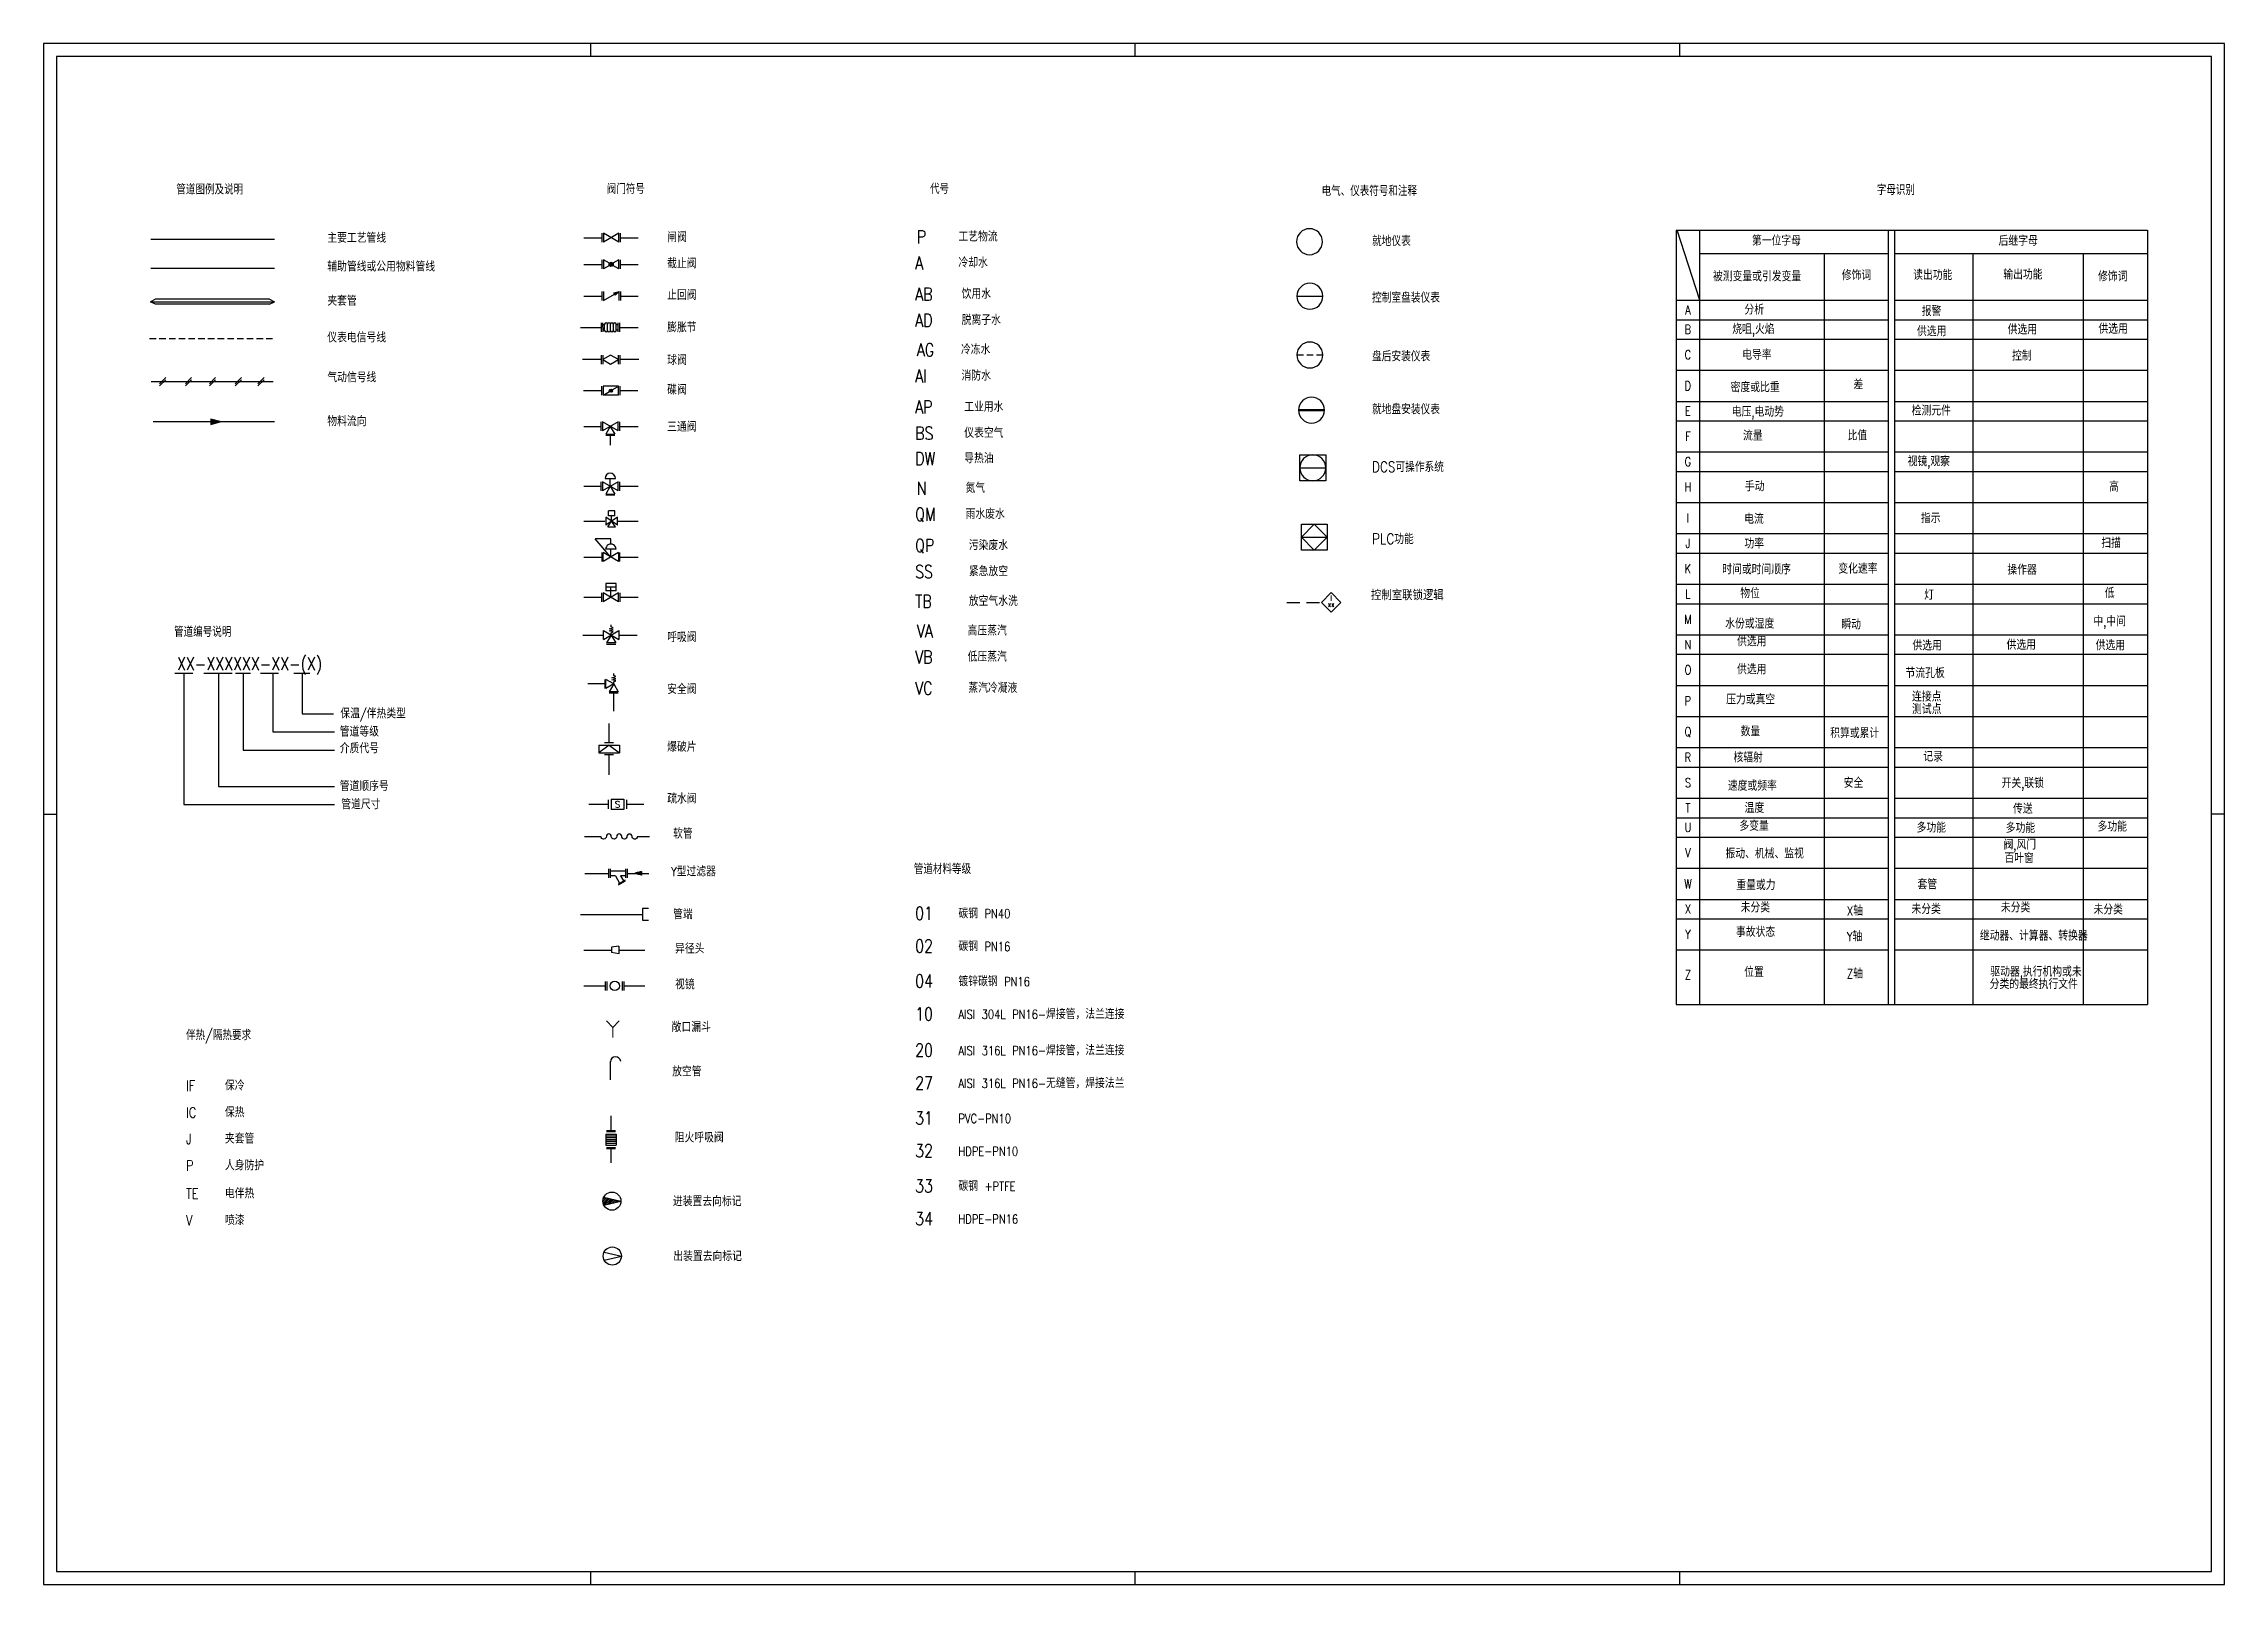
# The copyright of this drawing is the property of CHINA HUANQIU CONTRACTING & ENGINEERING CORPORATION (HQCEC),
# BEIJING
# Model space of a CAD drawing. Header units: millimetres. Extents: x 1965 to 2806, y -546 to 48.
import ezdxf
from ezdxf.enums import TextEntityAlignment as Align

# ---------------------------------------------------------------- set-up
doc = ezdxf.new("R2010")
doc.units = ezdxf.units.MM
doc.header["$LTSCALE"] = 10
doc.header["$MEASUREMENT"] = 0
for name, pattern in [('10', [0]), ('DASHED', [0.75, 0.5, -0.25]), ('HIDDEN', [0.375, 0.25, -0.125])]:
    doc.linetypes.add(name, pattern=pattern)
for name, color, linetype in [('1', 7, 'Continuous'), ('4', 4, 'Continuous'), ('HZTEXT', 7, 'Continuous'), ('INSTRUMENTATION', 3, 'Continuous'), ('L100_9', 1, 'Continuous'), ('PEN3', 4, '10'), ('PID', 4, 'Continuous'), ('PV', 7, 'Continuous'), ('TEXT', 8, 'Continuous')]:
    doc.layers.add(name, color=color, linetype=linetype)
doc.styles.add('HZ', font='romans', dxfattribs={"width": 0.8, "bigfont": 'hztxt'})
doc.styles.add('HZDX', font='txt.shx', dxfattribs={"width": 0.75, "bigfont": 'hztxt.shx'})
doc.styles.add('HZTXT', font='txt.shx', dxfattribs={"width": 0.75, "bigfont": 'hztxt.shx'})
doc.styles.add('MHZ', font='txt.shx', dxfattribs={"width": 0.7, "bigfont": 'hztxt.shx'})
doc.styles.add('ROMANS', font='ROMANS')
doc.styles.get("Standard").update_dxf_attribs({"font": 'romans.shx', "oblique": 15})

# ---------------------------------------------------------------- blocks, each defined once
blk = doc.blocks.new('trattopneum')
at = {"layer": '1', "color": 253, "linetype": 'Continuous'}
for p, q in [((-1.2, -0.78), (1.2, 1.62)), ((1.2, 0.78), (-1.2, -1.62))]:
    blk.add_line(p, q, dxfattribs=at)
blk = doc.blocks.new('freccia')
at = {"layer": '1'}
h = blk.add_hatch(dxfattribs=at)
h.set_pattern_fill('_USER', color=253, scale=0.2, angle=45, style=0, pattern_type=0)
h.set_pattern_definition([(45, (-121.8151, -80.43715), (-0.14142136, 0.14142136), [])])
h.paths.add_polyline_path([(4, 1.07), (0, 0), (4, -1.07)])
at = {"layer": '1', "color": 253, "linetype": 'Continuous'}
for p, q in [((4, 1.07), (0, 0)), ((4, -1.07), (0, 0)), ((4, -1.07), (4, 1.07))]:
    blk.add_line(p, q, dxfattribs=at)
blk = doc.blocks.new('X4012')
for q in [(-2.4, 6.48), (2.4, 6.48)]:
    blk.add_line((0, 3.87), q)
at = {"const_width": 0.3}
blk.add_lwpolyline([(0, 0), (0, 3.87)], dxfattribs=at)
blk = doc.blocks.new('A$C4E5535F8')
blk.add_blockref('X4012', (2.4, 0))
blk = doc.blocks.new('PIX4001')
for p, q in [((-1.00204, 0.21875), (-0.9324, 0.21875)), ((-1.00204, 0.1875), (-0.8074, 0.1875)), ((-1.00204, 0.15625), (-0.6824, 0.15625)), ((-1.00204, 0.125), (-0.5574, 0.125)), ((-1.00204, 0.09375), (-0.4324, 0.09375)), ((-1.00204, 0.0625), (-0.3074, 0.0625)), ((-1.00204, 0.03125), (-0.1824, 0.03125)), ((-1.00204, -0.03125), (-0.1824, -0.03125)), ((-1.00204, -0.0625), (-0.3074, -0.0625)), ((-1.00204, -0.09375), (-0.4324, -0.09375)), ((-1.00204, -0.125), (-0.5574, -0.125)), ((-1.00204, -0.15625), (-0.6824, -0.15625)), ((-1.00204, -0.1875), (-0.8074, -0.1875)), ((-1.00204, -0.21875), (-0.9324, -0.21875))]:
    blk.add_line(p, q)
blk.add_lwpolyline([(-1.00204, -0.23616), (-1.00204, 0.23616), (-0.0574, 0)], close=True)
blk = doc.blocks.new('A$C0ED83BDD')
at = {"color": 4, "xscale": 3, "yscale": 3, "zscale": 3}
blk.add_blockref('PIX4001', (3.01, 0.71), dxfattribs=at)
blk = doc.blocks.new('discorottura')
at = {"layer": '1', "color": 6, "linetype": 'Continuous'}
for p, q in [((0, 3.8), (-4, 0.8)), ((-4, 3.8), (4, 3.8)), ((-4, 3.8), (-4, 0.8)), ((-4, 0.8), (4, 0.8)), ((1.75, 4.6), (-1.75, 4.6)), ((1.75, 0), (-1.75, 0)), ((0, 3.8), (4, 0.8)), ((4, 3.8), (4, 0.8))]:
    blk.add_line(p, q, dxfattribs=at)
blk = doc.blocks.new('A$C11493A51')
at = {"layer": '1', "color": 6, "linetype": 'Continuous'}
for p, q in [((4, 12.31), (4, 19.78)), ((4, 0), (4, 7.71))]:
    blk.add_line(p, q, dxfattribs=at)
at = {"layer": '1', "color": 6}
blk.add_blockref('discorottura', (4, 7.71), dxfattribs=at)
blk = doc.blocks.new('valvsicurezza')
at = {"layer": '1', "color": 6, "linetype": 'Continuous'}
for p, q in [((0, 0), (-1.75, -3)), ((-0.8, 2.8), (0, 3.2)), ((0.8, 2.4), (-0.8, 2.8)), ((-0.8, 2), (0.8, 2.4)), ((0.8, 1.6), (-0.8, 2)), ((-0.8, 1.2), (0.8, 1.6)), ((0, 0.8), (-0.8, 1.2)), ((0, 3.2), (0, 4)), ((0, 0), (3, 1.75)), ((0, 0), (0, 0.8)), ((0, 0), (1.75, -3)), ((3, -1.75), (3, 1.75)), ((3.5, 1.75), (3.5, -1.75)), ((-1.75, -3), (1.75, -3)), ((1.75, -3.5), (-1.75, -3.5)), ((0, 0), (3, -1.75))]:
    blk.add_line(p, q, dxfattribs=at)
blk = doc.blocks.new('elettrovalvola')
at = {"layer": '1', "color": 6, "linetype": 'Continuous'}
for p, q in [((-4, 1.25), (-4, -1.25)), ((-2, 1.25), (-4, 1.25)), ((-2, 1.25), (-2, -1.25)), ((0, 0), (-2, 0)), ((-1.5, 2.25), (1.5, -2.25)), ((1.5, 2.25), (-1.5, -2.25)), ((1.5, 2.25), (-1.5, 2.25)), ((2.25, 1.5), (0, 0)), ((2.25, -1.5), (0, 0)), ((2.25, -1.5), (2.25, 1.5)), ((-2, -1.25), (-4, -1.25)), ((-1.5, -2.25), (1.5, -2.25))]:
    blk.add_line(p, q, dxfattribs=at)
blk = doc.blocks.new('A$C470E4C22')
at = {"layer": '1', "color": 253, "linetype": 'Continuous', "rotation": 270}
blk.add_blockref('elettrovalvola', (2.25, 2.25), dxfattribs=at)
blk = doc.blocks.new('attrapido')
at = {"layer": '1', "color": 6, "linetype": 'Continuous'}
for p, q in [((0, 2.25), (0, -2.25)), ((2.25, 2.25), (0, 2.25)), ((0, -2.25), (2.25, -2.25))]:
    blk.add_line(p, q, dxfattribs=at)
blk = doc.blocks.new('A$C12853F69')
at = {"layer": '1', "color": 253, "linetype": 'Continuous', "rotation": 180}
blk.add_blockref('attrapido', (2.25, 2.25), dxfattribs=at)
blk = doc.blocks.new('prodottoin')
at = {"layer": '1', "color": 6, "linetype": 'Continuous'}
for p, q in [((-3.5, -0.12), (-2.07, 1.31)), ((-2.64, 1.45), (-3.44, 0.65)), ((-1.5, 1.18), (-3.42, -0.75)), ((-3.25, -1.29), (-0.93, 1.04)), ((-3.13, 1.56), (3.5, 0)), ((-3.13, -1.56), (3.5, 0)), ((-0.35, 0.91), (-2.72, -1.46)), ((-1.8, -1.25), (0.22, 0.77)), ((0.79, 0.64), (-0.88, -1.03)), ((0.05, -0.81), (1.36, 0.5)), ((1.94, 0.37), (0.97, -0.59)), ((1.9, -0.38), (2.51, 0.23)), ((3.08, 0.1), (2.82, -0.16))]:
    blk.add_line(p, q, dxfattribs=at)
blk.add_circle((0, 0), 3.5, dxfattribs=at)
blk = doc.blocks.new('A$C20AA0E75')
at = {"layer": '1', "color": 253, "linetype": 'Continuous', "rotation": 270}
blk.add_blockref('prodottoin', (3.5, 3.5), dxfattribs=at)
blk = doc.blocks.new('Tag_Num_Sig-01')
at = {"layer": 'INSTRUMENTATION', "color": 3}
for start, end in [(0, 180), (180, 0)]:
    blk.add_arc((0, 0), 5, start, end, dxfattribs=at)
at = {"layer": 'INSTRUMENTATION', "color": 1, "linetype": 'Continuous', "style": 'HZDX', "width": 0.75}
for tag, p in [('TRCA', (-0.08, 1.88)), ('1111', (-0.08, -2.09))]:
    blk.add_attdef(tag, text='', height=3, dxfattribs=at).set_placement(p, align=Align.MIDDLE)
at = {"layer": 'INSTRUMENTATION', "style": 'HZDX'}
for tag, p in [('H', (5.38, 2.73)), ('L', (5.31, -4.87))]:
    blk.add_attdef(tag, p, '', height=2.5, dxfattribs=at)
blk = doc.blocks.new('A$C0A4C67B6')
at = {"layer": 'PID', "linetype": 'DASHED'}
blk.add_line((0, 3.75), (13.3, 3.75), dxfattribs=at)
at = {"layer": 'PV'}
blk.add_lwpolyline([(13.3, 3.75), (17.05, 7.5), (20.8, 3.75), (17.05, 0)], close=True, dxfattribs=at)
at = {"layer": 'HZTEXT', "style": 'HZ'}
blk.add_text('控制室联锁逻辑', height=4, dxfattribs=at).set_placement((32.41, 4.58))
at = {"layer": 'TEXT', "style": 'ROMANS'}
for s, width, p in [('xx', 0.8, (17.03, 1.99)), ('I', 0.6, (17.04, 4.38))]:
    blk.add_text(s, height=2, dxfattribs=dict(at, width=width)).set_placement(p, align=Align.CENTER)

msp = doc.modelspace()

# ---------------------------------------------------------------- linework, layer by layer
at = {"color": 7}
for p, q in [((2173.39, -26.62), (2180.45, -26.62)), ((2187.45, -26.62), (2194.38, -26.62)), ((2173.39, -36.9), (2180.45, -36.9)), ((2187.45, -36.9), (2194.38, -36.9)), ((2173.39, -49.11), (2180.49, -49.11)), ((2187.49, -49.11), (2194.38, -49.11)), ((2173.29, -85.57), (2180.34, -85.57)), ((2187.34, -85.57), (2194.28, -85.57)), ((2173.39, -99.4), (2180.11, -99.4)), ((2187.11, -99.4), (2194.38, -99.4)), ((2173.39, -122.44), (2180.11, -122.44)), ((2187.11, -122.44), (2194.38, -122.44)), ((2173.39, -135.91), (2181.48, -135.91)), ((2186.38, -135.91), (2194.38, -135.91)), ((2173.39, -149.76), (2180.33, -149.76)), ((2187.33, -149.76), (2194.38, -149.76)), ((2173.39, -165.25), (2180.34, -165.25)), ((2187.34, -165.25), (2194.38, -165.25)), ((2173.01, -179.83), (2180.96, -179.83)), ((2186.96, -179.83), (2194, -179.83)), ((2172.19, -287.54), (2196.08, -287.54)), ((2173.39, -301.26), (2184.04, -301.26)), ((2186.86, -301.26), (2196.9, -301.26)), ((2173.39, -315.08), (2181.82, -315.08)), ((2188.82, -315.08), (2196.9, -315.08)), ((2183.68, -351.29), (2183.68, -344.29))]:
    msp.add_line(p, q, dxfattribs=at)
at = {"color": 1, "linetype": 'HIDDEN'}
msp.add_line((2005.95, -65.53), (2053.34, -65.53), dxfattribs=at)
for p, q in [((2007.32, -97.55), (2054.15, -97.55)), ((2015.63, -194.45), (2022.61, -194.45)), ((2019.17, -194.45), (2019.17, -245.18)), ((2032.48, -194.45), (2032.48, -238.18)), ((2039.12, -194.45), (2044.83, -194.45)), ((2042.1, -194.45), (2042.1, -224.18)), ((2048.66, -194.45), (2055.63, -194.45)), ((2053.45, -194.5), (2053.45, -217.18)), ((2061.59, -194.45), (2067.81, -194.45)), ((2064.8, -194.45), (2064.8, -210.18)), ((2064.8, -210.18), (2076.91, -210.18)), ((2053.45, -217.18), (2077.31, -217.18)), ((2042.1, -224.18), (2077.31, -224.18)), ((2032.48, -238.18), (2077.29, -238.18)), ((2019.17, -245.18), (2077.29, -245.18)), ((2182.89, -245.1), (2175.32, -245.1)), ((2196.52, -245.1), (2189.89, -245.1))]:
    msp.add_line(p, q)
at = {"linetype": 'Continuous'}
for p, q in [((2026.9, -194.45), (2037.78, -194.45)), ((2173.81, -271.7), (2183.07, -271.7)), ((2190.07, -271.7), (2198.44, -271.7))]:
    msp.add_line(p, q, dxfattribs=at)
at = {"color": 7, "linetype": 'Continuous'}
for p, q in [((2173.66, -257.52), (2180.02, -257.52)), ((2194.06, -257.52), (2198.77, -257.52))]:
    msp.add_line(p, q, dxfattribs=at)
at = {"color": 6}
for p, q in [((2186.86, -299.76), (2184.04, -300.21)), ((2184.04, -300.21), (2184.04, -302.21)), ((2186.86, -302.75), (2184.04, -302.21)), ((2186.86, -299.76), (2186.86, -302.75))]:
    msp.add_line(p, q, dxfattribs=at)
at = {"color": 7, "linetype": 'Continuous'}
msp.add_arc((2185.66, -344.37), 1.97, 5.43637, 178.42133, dxfattribs=at)
at = {"layer": '1', "color": 253, "linetype": 'Continuous'}
for p, q in [((2806.08, 48.19), (1965.08, 48.19)), ((1965.08, 48.19), (1965.08, -545.81)), ((2806.08, -545.81), (2806.08, 48.19)), ((2008.28, -50.29), (2006.36, -51.29)), ((2052.14, -50.29), (2008.28, -50.29)), ((2052.14, -50.29), (2054.07, -51.29)), ((2008.28, -52.29), (2006.36, -51.29)), ((2052.14, -52.29), (2008.28, -52.29)), ((2052.14, -52.29), (2054.07, -51.29)), ((2181.43, -62.4), (2181.43, -60.02)), ((2182.55, -62.4), (2182.55, -60.02)), ((2183.67, -62.4), (2183.67, -60.02)), ((2184.79, -62.4), (2184.79, -60.02)), ((2185.91, -62.39), (2185.91, -60.01)), ((2053.58, -82.17), (2006.57, -82.17)), ((2183.61, -102.9), (2183.61, -106.63)), ((2184.95, -209.14), (2184.95, -202.15)), ((1965.08, -545.81), (2806.08, -545.81))]:
    msp.add_line(p, q, dxfattribs=at)
at = {"layer": '1', "color": 4, "linetype": 'Continuous'}
for p, q in [((2801.08, 43.19), (1970.08, 43.19)), ((1970.08, 43.19), (1970.08, -540.81)), ((2176.08, 43.19), (2176.08, 48.19)), ((2386.08, 43.19), (2386.08, 48.19)), ((2596.08, 43.19), (2596.08, 48.19)), ((2801.08, -540.81), (2801.08, 43.19)), ((1965.08, -248.81), (1970.08, -248.81)), ((1965.08, -248.81), (1970.08, -248.81)), ((2806.08, -248.81), (2801.08, -248.81)), ((2806.08, -248.81), (2801.08, -248.81)), ((1970.08, -540.81), (2801.08, -540.81)), ((2176.08, -545.81), (2176.08, -540.81)), ((2386.08, -545.81), (2386.08, -540.81)), ((2596.08, -545.81), (2596.08, -540.81))]:
    msp.add_line(p, q, dxfattribs=at)
at = {"layer": '1', "color": 6, "linetype": 'Continuous'}
for p, q in [((2180.45, -28.37), (2180.45, -24.87)), ((2180.95, -24.87), (2180.95, -28.37)), ((2186.95, -28.37), (2180.95, -24.87)), ((2186.95, -24.87), (2180.95, -28.37)), ((2186.95, -28.37), (2186.95, -24.87)), ((2187.45, -24.87), (2187.45, -28.37)), ((2054.16, -27.38), (2006.37, -27.38)), ((2180.45, -38.65), (2180.45, -35.15)), ((2183.25, -36.5), (2180.95, -35.15)), ((2180.95, -35.15), (2180.95, -38.65)), ((2183.25, -37.3), (2180.95, -38.65)), ((2183.88, -37.7), (2183.15, -36.96)), ((2183.21, -36.6), (2184.25, -37.64)), ((2184.5, -37.47), (2183.37, -36.34)), ((2183.62, -36.17), (2184.68, -37.22)), ((2184.74, -36.86), (2183.98, -36.1)), ((2186.95, -35.15), (2184.64, -36.5)), ((2186.95, -38.65), (2184.64, -37.3)), ((2186.95, -38.65), (2186.95, -35.15)), ((2187.45, -35.15), (2187.45, -38.65)), ((2180.49, -50.86), (2180.49, -47.36)), ((2180.99, -47.36), (2180.99, -50.86)), ((2180.99, -50.86), (2185.26, -48.37)), ((2184.99, -47.9), (2186.99, -47.36)), ((2184.99, -47.9), (2185.53, -48.83)), ((2185.02, -47.95), (2185.03, -47.89)), ((2185.23, -47.84), (2185.14, -48.16)), ((2185.26, -48.38), (2185.42, -47.78)), ((2185.61, -47.73), (2185.39, -48.59)), ((2185.51, -48.8), (2185.81, -47.68)), ((2185.53, -48.83), (2186.99, -47.36)), ((2186, -47.63), (2185.75, -48.61)), ((2185.99, -48.36), (2186.2, -47.57)), ((2186.39, -47.52), (2186.24, -48.11)), ((2186.49, -47.86), (2186.59, -47.47)), ((2186.78, -47.41), (2186.73, -47.61)), ((2186.98, -47.37), (2186.98, -47.36)), ((2186.99, -50.86), (2186.99, -47.36)), ((2187.49, -47.36), (2187.49, -50.86)), ((2172.1, -61.21), (2180.17, -61.21)), ((2180.18, -62.96), (2180.17, -59.46)), ((2180.67, -59.46), (2180.68, -62.96)), ((2181.43, -60.17), (2180.67, -60.17)), ((2181.43, -62.25), (2180.67, -62.25)), ((2186.67, -60.16), (2185.91, -60.16)), ((2186.67, -62.25), (2185.91, -62.25)), ((2186.68, -62.95), (2186.67, -59.45)), ((2187.17, -59.45), (2187.18, -62.95)), ((2187.17, -61.21), (2194.35, -61.21)), ((2180.26, -75.38), (2180.26, -71.88)), ((2183.76, -71.88), (2180.76, -73.63)), ((2180.76, -71.88), (2180.76, -75.38)), ((2180.76, -73.63), (2183.76, -75.38)), ((2186.76, -73.63), (2183.76, -71.88)), ((2183.76, -75.38), (2186.76, -73.63)), ((2186.76, -75.38), (2186.76, -71.88)), ((2187.26, -71.88), (2187.26, -75.38)), ((2180.34, -87.37), (2180.34, -83.87)), ((2186.84, -83.87), (2180.84, -83.87)), ((2180.84, -83.87), (2180.84, -87.37)), ((2186.84, -87.37), (2186.84, -83.87)), ((2187.34, -83.87), (2187.34, -87.37)), ((2186.84, -87.37), (2180.84, -87.37)), ((2181.34, -87.08), (2183.33, -85.92)), ((2183.85, -86.22), (2183.24, -85.61)), ((2183.34, -85.29), (2184.18, -86.12)), ((2184.38, -85.89), (2183.57, -85.09)), ((2183.93, -85.03), (2184.44, -85.53)), ((2184.36, -85.32), (2186.34, -84.16)), ((2180.11, -101.15), (2180.11, -97.65)), ((2186.61, -97.65), (2180.61, -101.15)), ((2186.61, -101.15), (2180.61, -97.65)), ((2180.61, -97.65), (2180.61, -101.15)), ((2183.61, -99.4), (2181.86, -102.4)), ((2183.61, -99.4), (2185.36, -102.4)), ((2186.61, -101.15), (2186.61, -97.65)), ((2187.11, -97.65), (2187.11, -101.15)), ((2181.86, -102.4), (2185.36, -102.4)), ((2185.36, -102.9), (2181.86, -102.9)), ((2180.11, -124.19), (2180.11, -120.69)), ((2180.61, -120.69), (2180.61, -124.19)), ((2186.61, -124.19), (2180.61, -120.69)), ((2186.61, -120.69), (2180.61, -124.19)), ((2181.61, -119.44), (2185.61, -119.44)), ((2183.61, -122.44), (2181.86, -125.44)), ((2181.86, -125.44), (2185.36, -125.44)), ((2185.36, -125.94), (2181.86, -125.94)), ((2183.61, -122.44), (2183.61, -119.44)), ((2183.61, -122.44), (2185.36, -125.44)), ((2186.61, -124.19), (2186.61, -120.69)), ((2187.11, -120.69), (2187.11, -124.19)), ((2183.83, -149.76), (2177.83, -142.76)), ((2183.83, -142.76), (2177.83, -142.76)), ((2183.83, -144.76), (2183.83, -142.76)), ((2180.33, -148.01), (2180.33, -151.51)), ((2180.83, -151.51), (2180.83, -148.01)), ((2186.83, -151.51), (2180.83, -148.01)), ((2186.83, -148.01), (2180.83, -151.51)), ((2185.83, -146.76), (2181.83, -146.76)), ((2183.83, -149.76), (2183.83, -146.76)), ((2186.83, -148.01), (2186.83, -151.51)), ((2187.33, -151.51), (2187.33, -148.01)), ((2180.34, -167.07), (2180.34, -163.57)), ((2186.84, -163.57), (2180.84, -167.07)), ((2186.84, -167.07), (2180.84, -163.57)), ((2180.84, -163.57), (2180.84, -167.07)), ((2181.84, -159.99), (2181.84, -162.74)), ((2185.84, -159.99), (2181.84, -159.99)), ((2185.84, -161.37), (2181.84, -161.37)), ((2185.84, -162.74), (2181.84, -162.74)), ((2183.84, -165.32), (2183.84, -161.37)), ((2185.84, -162.74), (2185.84, -159.99)), ((2186.84, -167.07), (2186.84, -163.57)), ((2187.34, -163.57), (2187.34, -167.07)), ((2183.96, -176.62), (2183.96, -175.82)), ((2180.96, -178.07), (2186.96, -181.57)), ((2180.96, -181.57), (2186.96, -178.07)), ((2180.96, -181.57), (2180.96, -178.07)), ((2183.96, -179.82), (2182.21, -182.82)), ((2185.71, -182.82), (2182.21, -182.82)), ((2182.21, -183.32), (2185.71, -183.32)), ((2183.16, -177.42), (2184.76, -177.02)), ((2184.76, -177.82), (2183.16, -177.42)), ((2183.16, -178.22), (2184.76, -177.82)), ((2184.76, -178.62), (2183.16, -178.22)), ((2184.76, -177.02), (2183.96, -176.62)), ((2183.96, -179.02), (2184.76, -178.62)), ((2183.96, -179.82), (2183.96, -179.02)), ((2183.96, -179.82), (2185.71, -182.82)), ((2186.96, -178.07), (2186.96, -181.57)), ((2182.89, -246.85), (2182.89, -243.35)), ((2183.99, -243.1), (2188.79, -243.1)), ((2183.99, -243.1), (2183.99, -247.1)), ((2188.79, -243.1), (2188.79, -247.1)), ((2189.89, -243.35), (2189.89, -246.85)), ((2188.79, -247.1), (2183.99, -247.1)), ((2183.07, -273.45), (2183.07, -269.95)), ((2183.57, -269.95), (2183.57, -273.45)), ((2183.57, -270.7), (2189.57, -270.7)), ((2185.57, -272.7), (2183.57, -272.7)), ((2185.57, -272.7), (2187.19, -275.5)), ((2189.32, -274.27), (2186.64, -275.82)), ((2186.79, -276.07), (2189.47, -274.53)), ((2187.57, -272.7), (2188.69, -274.63)), ((2189.57, -272.7), (2187.57, -272.7)), ((2189.57, -273.45), (2189.57, -269.95)), ((2190.07, -269.95), (2190.07, -273.45)), ((2181.82, -316.83), (2181.82, -313.33)), ((2182.32, -313.33), (2182.32, -316.83)), ((2188.32, -316.83), (2188.32, -313.33)), ((2188.82, -313.33), (2188.82, -316.83)), ((2181.86, -372.28), (2181.86, -376.47)), ((2181.86, -372.28), (2185.86, -372.28)), ((2185.86, -372.98), (2181.86, -372.98)), ((2185.86, -373.68), (2181.86, -373.68)), ((2185.86, -374.38), (2181.86, -374.38)), ((2185.86, -375.08), (2181.86, -375.08)), ((2185.86, -375.78), (2181.86, -375.78)), ((2181.86, -376.47), (2185.86, -376.47)), ((2182.11, -370.87), (2185.61, -370.87)), ((2185.61, -371.37), (2182.11, -371.37)), ((2182.11, -377.37), (2185.61, -377.37)), ((2185.61, -377.87), (2182.11, -377.87)), ((2185.86, -372.28), (2185.86, -376.47)), ((2181.24, -417.68), (2187.88, -419.24)), ((2181.24, -420.8), (2187.88, -419.24))]:
    msp.add_line(p, q, dxfattribs=at)
at = {"layer": '1', "color": 7, "linetype": 'Continuous'}
for p, q in [((2006.37, -38.41), (2054.18, -38.41)), ((2006.36, -51.29), (2054.07, -51.29)), ((2180.26, -73.63), (2172.92, -73.63)), ((2194.68, -73.63), (2187.26, -73.63)), ((2181.45, -198.65), (2174.95, -198.65)), ((2183.86, -365.19), (2183.86, -370.87)), ((2183.86, -377.87), (2183.86, -383.29))]:
    msp.add_line(p, q, dxfattribs=at)
at = {"layer": '1', "color": 1, "linetype": 'Continuous'}
msp.add_line((2450.12, -142.05), (2460.12, -142.05), dxfattribs=at)
at = {"layer": '1', "color": 6, "linetype": 'Continuous'}
for centre, radius in [((2183.95, -36.9), 0.8), ((2183.84, -85.62), 0.6), ((2185.32, -315.08), 1.8), ((2184.38, -419.24), 3.5)]:
    msp.add_circle(centre, radius, dxfattribs=at)
at = {"layer": '1', "color": 253, "linetype": 'Continuous'}
for centre, start, end in [((2181.99, -60.02), 0.08167, 180.08167), ((2181.99, -62.4), 180.08167, 0.08167), ((2183.11, -60.02), 0.08167, 180.08167), ((2183.11, -62.4), 180.08167, 0.08167), ((2184.23, -60.02), 0.08167, 180.08167), ((2184.23, -62.4), 180.08167, 0.08167), ((2185.35, -60.01), 0.08167, 180.08167), ((2185.35, -62.39), 180.08167, 0.08167)]:
    msp.add_arc(centre, 0.56, start, end, dxfattribs=at)
at = {"layer": '1', "color": 6, "linetype": 'Continuous'}
for centre, start, end in [((2183.61, -119.44), 0, 180), ((2183.83, -146.76), 0.00001, 180.00001)]:
    msp.add_arc(centre, 2, start, end, dxfattribs=at)
at = {"layer": '4', "color": 7, "linetype": 'Continuous'}
msp.add_line((2187.49, -49.11), (2187.49, -49.11), dxfattribs=at)
at = {"layer": 'INSTRUMENTATION', "color": 1, "linetype": 'Continuous', "ltscale": 0.5}
for p, q in [((2448.42, -49.2), (2458.42, -49.2)), ((2449.07, -92.81), (2459.06, -92.81)), ((2449.07, -93.31), (2459.06, -93.31))]:
    msp.add_line(p, q, dxfattribs=at)
at = {"layer": 'INSTRUMENTATION', "color": 1, "linetype": 'DASHED', "ltscale": 0.5}
msp.add_line((2448.42, -71.84), (2458.42, -71.84), dxfattribs=at)
at = {"layer": 'INSTRUMENTATION', "color": 1}
for p, q in [((2449.52, -120.33), (2449.52, -110.33)), ((2449.52, -110.33), (2459.52, -110.33)), ((2449.52, -115.33), (2459.52, -115.33)), ((2459.52, -110.33), (2459.52, -120.33)), ((2459.52, -120.33), (2449.52, -120.33)), ((2450.12, -142.05), (2455.12, -137.05)), ((2455.12, -147.05), (2450.12, -142.05)), ((2455.12, -137.05), (2460.12, -142.05)), ((2460.12, -142.05), (2455.12, -147.05))]:
    msp.add_line(p, q, dxfattribs=at)
msp.add_lwpolyline([(2460.12, -137.05), (2460.12, -147.05), (2450.12, -147.05), (2450.12, -137.05)], close=True, dxfattribs=at)
for centre, start, end in [((2453.42, -49.2), 0, 180), ((2453.42, -49.2), 180, 0), ((2453.42, -71.84), 0, 180), ((2453.42, -71.84), 180, 0), ((2454.06, -93.09), 0, 180), ((2454.06, -93.09), 180, 0), ((2454.52, -115.33), 0, 180), ((2454.52, -115.33), 180, 0)]:
    msp.add_arc(centre, 5, start, end, dxfattribs=at)
at = {"layer": 'L100_9', "color": 7}
for p, q in [((2594.69, -23.66), (2776.48, -23.66)), ((2594.69, -23.66), (2594.69, -322.3)), ((2594.92, -23.54), (2603.71, -50.58)), ((2603.69, -23.73), (2603.69, -322.3)), ((2676.39, -23.66), (2676.39, -322.3)), ((2678.88, -23.73), (2678.88, -322.3)), ((2776.48, -23.66), (2776.48, -322.3)), ((2603.69, -32.73), (2676.39, -32.73)), ((2651.69, -32.73), (2651.69, -89.73)), ((2678.88, -32.73), (2776.48, -32.73)), ((2709.02, -32.73), (2709.02, -322.3)), ((2751.67, -32.73), (2751.67, -322.23)), ((2594.69, -50.73), (2676.39, -50.73)), ((2594.69, -58.23), (2676.39, -58.23)), ((2678.88, -50.73), (2776.48, -50.73)), ((2678.88, -58.23), (2776.48, -58.23)), ((2594.69, -65.73), (2676.39, -65.73)), ((2678.88, -65.73), (2776.48, -65.73)), ((2594.69, -77.73), (2676.39, -77.73)), ((2678.88, -77.73), (2776.48, -77.73)), ((2594.69, -89.73), (2676.39, -89.73)), ((2651.69, -89.73), (2651.69, -322.3)), ((2678.88, -89.73), (2776.48, -89.73)), ((2594.69, -97.23), (2676.39, -97.23)), ((2678.88, -97.23), (2776.48, -97.23)), ((2594.69, -109.23), (2676.39, -109.23)), ((2678.88, -109.23), (2776.48, -109.23)), ((2594.69, -116.73), (2676.39, -116.73)), ((2678.88, -116.73), (2776.48, -116.73)), ((2594.69, -128.73), (2676.39, -128.73)), ((2678.88, -128.73), (2776.48, -128.73)), ((2594.69, -140.73), (2676.39, -140.73)), ((2678.88, -140.73), (2776.48, -140.73)), ((2594.69, -148.23), (2676.39, -148.23)), ((2678.88, -148.23), (2776.48, -148.23)), ((2594.69, -160.23), (2676.39, -160.23)), ((2594.69, -167.73), (2676.39, -167.73)), ((2678.88, -160.23), (2776.48, -160.23)), ((2678.88, -167.73), (2776.48, -167.73)), ((2594.69, -179.73), (2676.39, -179.73)), ((2678.88, -179.73), (2776.48, -179.73)), ((2594.69, -187.23), (2676.39, -187.23)), ((2678.88, -187.23), (2776.48, -187.23)), ((2594.69, -199.23), (2676.39, -199.23)), ((2678.88, -199.23), (2776.48, -199.23)), ((2594.69, -211.23), (2676.39, -211.23)), ((2678.88, -211.23), (2776.48, -211.23)), ((2594.69, -223.23), (2676.39, -223.23)), ((2678.88, -223.23), (2776.48, -223.23)), ((2594.69, -230.73), (2676.39, -230.73)), ((2678.88, -230.73), (2776.48, -230.73)), ((2594.69, -242.73), (2676.39, -242.73)), ((2678.88, -242.73), (2776.48, -242.73)), ((2594.69, -250.23), (2676.39, -250.23)), ((2678.88, -250.23), (2776.48, -250.23)), ((2594.69, -257.73), (2676.39, -257.73)), ((2678.88, -257.73), (2776.48, -257.73)), ((2594.69, -269.73), (2676.39, -269.73)), ((2678.88, -269.73), (2776.48, -269.73)), ((2594.69, -281.73), (2676.39, -281.73)), ((2678.88, -281.73), (2776.48, -281.73)), ((2594.69, -289.23), (2676.39, -289.23)), ((2678.88, -289.23), (2776.48, -289.23)), ((2594.69, -301.23), (2676.39, -301.23)), ((2678.88, -301.23), (2776.48, -301.23)), ((2594.69, -322.3), (2776.48, -322.3))]:
    msp.add_line(p, q, dxfattribs=at)
at = {"layer": 'PEN3', "color": 6, "linetype": '10'}
msp.add_lwpolyline([(2194.06, -257.52, -0.418334), (2192.97, -258.51, -0.425215), (2192, -257.38, 0.875214), (2190.05, -257.38, -0.44795), (2189.04, -258.51, -0.44795), (2188.03, -257.38, 0.895825), (2186.08, -257.38, -0.447164), (2185.05, -258.53, -0.447158), (2184.01, -257.38, 0.9053), (2182.09, -257.38, -0.442309), (2181.05, -258.51, -0.40077), (2180.02, -257.52, -0.40077)], format="xyb", dxfattribs=at)

# ---------------------------------------------------------------- block references
at = {"color": 6}
msp.add_blockref('Tag_Num_Sig-01', (2453.28, -28.17), dxfattribs=at)
at = {"linetype": 'HIDDEN', "rotation": 180}
msp.add_blockref('A$C0ED83BDD', (2195.68, -270.99), dxfattribs=at)
at = {"color": 7, "linetype": 'Continuous'}
msp.add_blockref('A$C4E5535F8', (2182.18, -335), dxfattribs=at)
at = {"layer": '1', "color": 253, "linetype": 'Continuous'}
for name, p in [('trattopneum', (2010.95, -82.17)), ('trattopneum', (2020.95, -82.17)), ('trattopneum', (2030.21, -82.17)), ('trattopneum', (2040.21, -82.17)), ('trattopneum', (2048.92, -82.17)), ('A$C470E4C22', (2181.88, -138.16)), ('A$C0A4C67B6', (2444.58, -170.96)), ('A$C11493A51', (2179.14, -233.74))]:
    msp.add_blockref(name, p, dxfattribs=at)
for name, p, rotation in [('freccia', (2033.59, -97.55), 180), ('A$C12853F69', (2198.33, -285.29), 180), ('A$C20AA0E75', (2187.74, -401.56), 90)]:
    msp.add_blockref(name, p, dxfattribs=dict(at, rotation=rotation))
at = {"layer": '1', "color": 253, "linetype": 'Continuous', "xscale": -1}
msp.add_blockref('valvsicurezza', (2184.95, -198.65), dxfattribs=at)

# ---------------------------------------------------------------- texts
for s, height, style, width, p in [('P', 5, 'MHZ', 0.8, (2301.82, -26.31)), ('就地仪表', 4, 'HZTXT', 0.85, (2477.37, -27.88)), ('A', 5, 'MHZ', 0.8, (2301.19, -36.36)), ('AB', 5, 'MHZ', 0.8, (2301.19, -48.4)), ('控制室盘装仪表', 4, 'HZTXT', 0.85, (2477.37, -49.7)), ('AD', 5, 'MHZ', 0.8, (2301.19, -58.45)), ('AG', 5, 'MHZ', 0.8, (2301.82, -69.86)), ('盘后安装仪表', 4, 'HZTXT', 0.85, (2477.37, -72.33)), ('AI', 5, 'MHZ', 0.8, (2301.19, -79.91)), ('AP', 5, 'MHZ', 0.8, (2301.19, -91.95)), ('就地盘安装仪表', 4, 'HZTXT', 0.85, (2477.37, -92.73)), ('BS', 5, 'MHZ', 0.8, (2301.19, -101.99)), ('DW', 5, 'MHZ', 0.8, (2301.19, -111.79)), ('DCS可操作系统', 4, 'HZTXT', 0.85, (2477.37, -114.96)), ('N', 5, 'MHZ', 0.8, (2301.82, -123.2)), ('QM', 5, 'MHZ', 0.8, (2301.19, -133.25)), ('QP', 5, 'MHZ', 0.8, (2301.19, -145.29)), ('PLC功能', 4, 'HZTXT', 0.85, (2477.37, -142.73)), ('SS', 5, 'MHZ', 0.8, (2301.19, -155.34)), ('TB', 5, 'MHZ', 0.8, (2301.19, -166.8)), ('VA', 5, 'MHZ', 0.8, (2301.82, -178.21)), ('XX-XXXXXX-XX-(X)', 5, 'MHZ', 0.8, (2016.54, -190.9)), ('VB', 5, 'MHZ', 0.8, (2301.19, -188.26)), ('VC', 5, 'MHZ', 0.8, (2301.19, -200.3)), ('01', 5, 'MHZ', 0.8, (2301.19, -287.09)), ('02', 5, 'MHZ', 0.8, (2301.19, -299.71)), ('04', 5, 'MHZ', 0.8, (2301.19, -313.24)), ('10', 5, 'MHZ', 0.8, (2301.19, -325.87)), ('20', 5, 'MHZ', 0.8, (2301.19, -339.85)), ('IF', 4, 'MHZ', 0.8, (2020, -353.6)), ('27', 5, 'MHZ', 0.8, (2301.19, -352.48)), ('IC', 4, 'MHZ', 0.8, (2020, -363.9)), ('31', 5, 'MHZ', 0.8, (2301.19, -366.01)), ('J', 4, 'MHZ', 0.8, (2020, -374.08)), ('32', 5, 'MHZ', 0.8, (2301.19, -378.64)), ('P', 4, 'MHZ', 0.8, (2020, -384.38)), ('TE', 4, 'MHZ', 0.8, (2020, -395.19)), ('33', 5, 'MHZ', 0.8, (2301.19, -392.17)), ('V', 4, 'MHZ', 0.8, (2020, -405.5)), ('34', 5, 'MHZ', 0.8, (2301.19, -404.8))]:
    msp.add_text(s, height=height, dxfattribs=dict(style=style, width=width)).set_placement(p, align=Align.MIDDLE_LEFT)
at = {"layer": '1', "color": 6, "linetype": 'Continuous', "width": 1.000004}
msp.add_text('S', height=2.5, dxfattribs=at).set_placement((2186.39, -245.1), align=Align.MIDDLE_CENTER)
at = {"layer": 'L100_9', "color": 7, "style": 'MHZ', "width": 0.8}
for s, height, p in [('管道图例及说明', 4, (2016.28, -7.97)), ('阀门符号', 4, (2182.25, -7.82)), ('代号', 4, (2306.91, -7.73)), ('主要工艺管线', 3.5, (2074.48, -26.81)), ('闸阀', 3.5, (2205.55, -26.56)), ('工艺物流', 3.5, (2317.87, -26.31)), ('辅助管线或公用物料管线', 3.5, (2074.48, -37.87)), ('截止阀', 3.5, (2205.55, -36.67)), ('冷却水', 3.5, (2317.87, -36.36)), ('夹套管', 3.5, (2074.48, -51.08)), ('止回阀', 3.5, (2205.55, -48.85)), ('饮用水', 3.5, (2319.12, -48.4)), ('脱离子水', 3.5, (2319.12, -58.45)), ('仪表电信号线', 3.5, (2074.48, -65.22)), ('膨胀节', 3.5, (2205.55, -61.32)), ('球阀', 3.5, (2205.55, -73.96)), ('冷冻水', 3.5, (2318.86, -69.86)), ('气动信号线', 3.5, (2074.48, -80.59)), ('碟阀', 3.5, (2205.55, -85.35)), ('消防水', 3.5, (2319.06, -79.91)), ('工业用水', 3.5, (2320.11, -91.95)), ('物料流向', 3.5, (2074.48, -97.53)), ('三通阀', 3.5, (2205.55, -99.64)), ('仪表空气', 3.5, (2320.11, -101.99)), ('导热油', 3.5, (2320.11, -111.79)), ('氮气', 3.5, (2320.63, -123.2)), ('雨水废水', 3.5, (2320.63, -133.25)), ('污染废水', 3.5, (2321.88, -145.29)), ('紧急放空', 3.5, (2321.88, -155.34)), ('放空气水洗', 3.5, (2321.88, -166.8)), ('管道编号说明', 4, (2015.4, -178.53)), ('高压蒸汽', 3.5, (2321.42, -178.21)), ('呼吸阀', 3.5, (2205.55, -180.76)), ('低压蒸汽', 3.5, (2321.42, -188.26)), ('安全阀', 3.5, (2205.55, -200.81)), ('蒸汽冷凝液', 3.5, (2321.69, -200.3)), ('保温/伴热类型', 3.5, (2079.49, -210.18)), ('管道等级', 3.5, (2079.29, -217.18)), ('介质代号', 3.5, (2079.29, -223.6)), ('爆破片', 3.5, (2205.55, -223.04)), ('管道顺序号', 3.5, (2079.29, -238.18)), ('管道尺寸', 3.5, (2079.85, -245.17)), ('疏水阀', 3.5, (2205.55, -242.98)), ('软管', 3.5, (2207.82, -256.52)), ('Y型过滤器', 3.5, (2207.07, -271.07)), ('管道材料等级', 4, (2300.67, -269.94)), ('管端', 3.5, (2207.85, -287.56)), ('碳钢 PN40', 3.5, (2317.87, -287.27)), ('异径头', 3.5, (2208.59, -300.81)), ('碳钢 PN16', 3.5, (2317.87, -299.9)), ('视镜', 3.5, (2208.59, -314.63)), ('镀锌碳钢 PN16', 3.5, (2317.87, -313.43)), ('AISI 304L PN16-焊接管，法兰连接', 3.5, (2317.87, -326.06)), ('伴热/隔热要求', 4, (2020, -334)), ('敞口漏斗', 3.5, (2207.3, -331.07)), ('AISI 316L PN16-焊接管，法兰连接', 3.5, (2317.87, -340.04)), ('保冷', 3.5, (2035, -353.6)), ('放空管', 3.5, (2207.5, -348.21)), ('AISI 316L PN16-无缝管，焊接法兰', 3.5, (2317.87, -352.67)), ('保热', 3.5, (2035, -363.9)), ('PVC-PN10', 3.5, (2317.87, -366.2)), ('夹套管', 3.5, (2035, -374.08)), ('阻火呼吸阀', 3.5, (2208.46, -373.66)), ('HDPE-PN10', 3.5, (2317.87, -378.83)), ('人身防护', 3.5, (2035, -384.38)), ('电伴热', 3.5, (2035, -395.19)), ('碳钢 +PTFE', 3.5, (2317.87, -392.36)), ('喷漆', 3.5, (2035, -405.5)), ('进装置去向标记', 3.5, (2207.78, -398.23)), ('HDPE-PN16', 3.5, (2317.87, -404.99)), ('出装置去向标记', 3.5, (2207.92, -419.41))]:
    msp.add_text(s, height=height, dxfattribs=at).set_placement(p, align=Align.MIDDLE_LEFT)
for s, height, p in [('电气、仪表符号和注释', 4, (2457.92, -10.55)), ('字母识别', 4, (2672.02, -10.15)), ('第一位字母', 3.5, (2623.9, -29.62)), ('后继字母', 3.5, (2718.99, -29.72)), ('被测变量或引发变量', 3.5, (2608.85, -43.4)), ('修饰词', 3.5, (2658.55, -42.96)), ('读出功能', 3.5, (2686.05, -42.88)), ('输出功能', 3.5, (2720.83, -42.69)), ('修饰词', 3.5, (2757.35, -43.42)), ('分析', 3.5, (2621, -56.22)), ('报警', 3.5, (2689.37, -56.83)), ('烧咀,火焰', 3.5, (2616.3, -63.73)), ('供选用', 3.5, (2687.54, -64.58)), ('供选用', 3.5, (2722.5, -63.88)), ('供选用', 3.5, (2757.51, -63.61)), ('电导率', 3.5, (2620.14, -73.63)), ('控制', 3.5, (2724.21, -74)), ('密度或比重', 3.5, (2615.68, -86.15)), ('差', 3.5, (2663, -85.16)), ('电压,电动势', 3.5, (2616.13, -95.59)), ('检测元件', 3.5, (2685.51, -95.16)), ('比值', 3.5, (2660.77, -104.73)), ('流量', 3.5, (2620.45, -104.79)), ('视镜,观察', 3.5, (2683.93, -114.73)), ('手动', 3.5, (2621.15, -124.37)), ('高', 3.5, (2761.64, -124.5)), ('电流', 3.5, (2620.9, -136.9)), ('指示', 3.5, (2689.04, -136.64)), ('功率', 3.5, (2620.98, -146.42)), ('扫描', 3.5, (2758.63, -146.17)), ('时间或时间顺序', 3.5, (2612.45, -156.36)), ('变化速率', 3.5, (2657.2, -156.1)), ('操作器', 3.5, (2722.39, -156.51)), ('物位', 3.5, (2619.39, -165.59)), ('灯', 3.5, (2690.31, -166.21)), ('低', 3.5, (2759.97, -165.48)), ('水份或湿度', 3.5, (2613.58, -177.29)), ('瞬动', 3.5, (2658.37, -177.59)), ('中,中间', 3.5, (2755.55, -176.4)), ('供选用', 3.5, (2618.15, -184.12)), ('供选用', 3.5, (2685.78, -185.7)), ('供选用', 3.5, (2722.07, -185.45)), ('供选用', 3.5, (2756.43, -185.65)), ('供选用', 3.5, (2618.15, -194.9)), ('节流孔板', 3.5, (2683.12, -196.33)), ('连接点', 3.5, (2685.63, -205.42)), ('压力或真空', 3.5, (2613.95, -206.5)), ('测试点', 3.5, (2685.63, -210.25)), ('数量', 3.5, (2619.52, -218.85)), ('积算或累计', 3.5, (2654.06, -219.49)), ('核辐射', 3.5, (2616.76, -228.88)), ('记录', 3.5, (2690, -228.53)), ('安全', 3.5, (2659.26, -238.7)), ('开关,联锁', 3.5, (2720.16, -238.75)), ('速度或频率', 3.5, (2614.58, -239.8)), ('多变量', 3.5, (2619.05, -255.24)), ('温度', 3.5, (2621.03, -248.34)), ('多功能', 3.5, (2687.38, -255.94)), ('多功能', 3.5, (2721.76, -256.04)), ('传送', 3.5, (2724.59, -248.64)), ('多功能', 3.5, (2757.17, -255.52)), ('阀,风门', 3.5, (2720.93, -262.47)), ('振动、机械、监视', 3.5, (2613.69, -265.92)), ('百叶窗', 3.5, (2721.27, -267.69)), ('重量或力', 3.5, (2617.86, -278.06)), ('套管', 3.5, (2687.74, -277.79)), ('未分类', 3.5, (2619.53, -286.71)), ('X轴', 3.5, (2660.51, -287.95)), ('未分类', 3.5, (2685.41, -287.34)), ('未分类', 3.5, (2719.89, -286.72)), ('未分类', 3.5, (2755.62, -287.5)), ('事故状态', 3.5, (2617.73, -296.14)), ('Y轴', 3.5, (2660.51, -297.82)), ('继动器、计算器、转换器', 3.5, (2711.78, -297.57)), ('位置', 3.5, (2620.9, -311.61)), ('Z轴', 3.5, (2660.51, -312.18)), ('驱动器,执行机构或未', 3.5, (2715.84, -311.46)), ('分类的最终执行文件', 3.5, (2715.57, -316.24))]:
    msp.add_text(s, height=height, dxfattribs=at).set_placement(p)
for s, p in [('A', (2599.19, -54.48)), ('B', (2599.19, -61.98)), ('C', (2599.19, -71.73)), ('D', (2599.19, -83.73)), ('E', (2599.19, -93.48)), ('F', (2599.19, -103.23)), ('G', (2599.19, -112.98)), ('H', (2599.19, -122.73)), ('I', (2599.19, -134.73)), ('J', (2599.19, -144.48)), ('K', (2599.19, -154.23)), ('L', (2599.19, -163.98)), ('M', (2599.19, -173.73)), ('N', (2599.19, -183.48)), ('O', (2599.19, -193.23)), ('P', (2599.19, -205.23)), ('Q', (2599.19, -217.23)), ('R', (2599.19, -226.98)), ('S', (2599.19, -236.73)), ('T', (2599.19, -246.48)), ('U', (2599.19, -253.98)), ('V', (2599.19, -263.73)), ('W', (2599.19, -275.73)), ('X', (2599.19, -285.48)), ('Y', (2599.19, -295.23)), ('Z', (2599.19, -310.81))]:
    msp.add_text(s, height=3.5, dxfattribs=at).set_placement(p, align=Align.MIDDLE)

doc.saveas('drawing.dxf')
